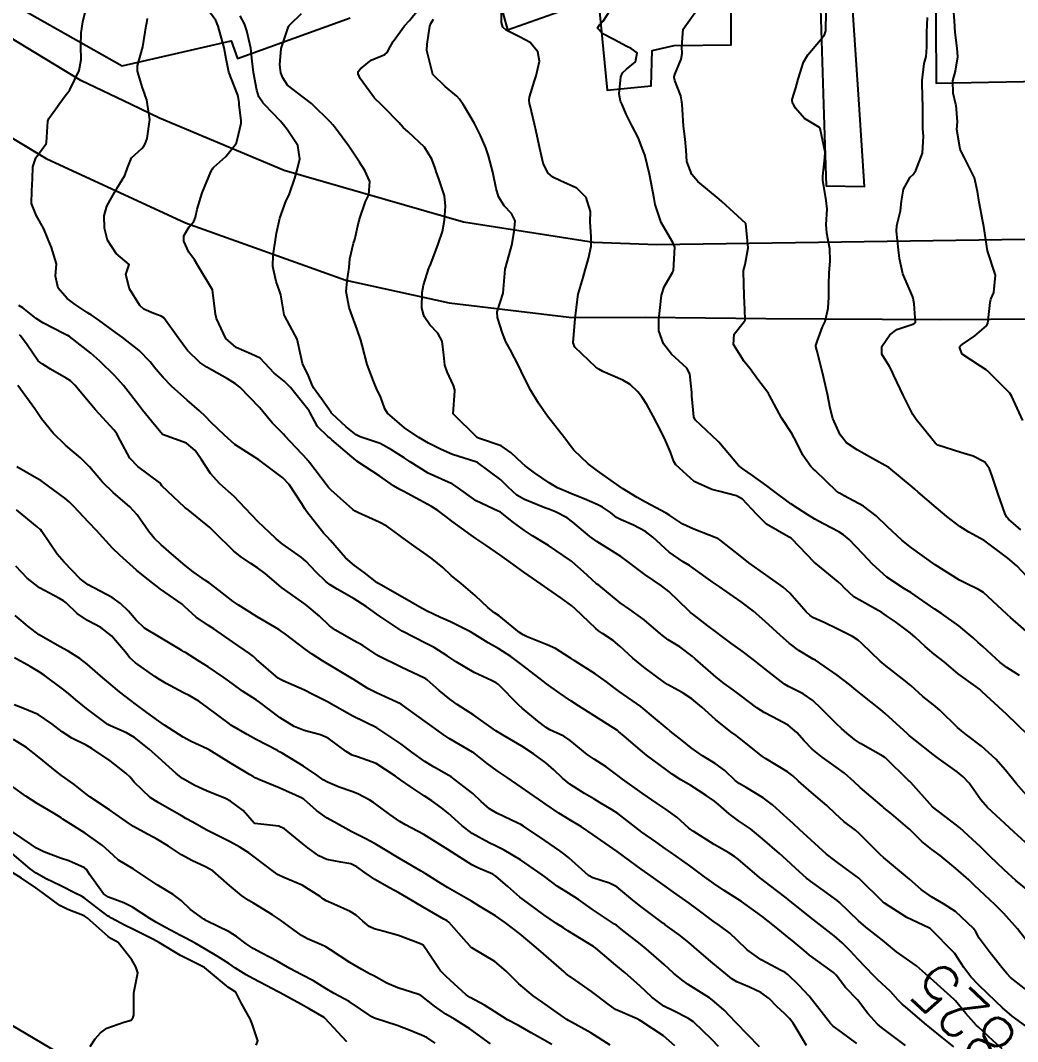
# Model space of a CAD drawing. Header units: metres. Extents: x 307586 to 320046, y 7427249 to 7434250.
# Drawn here: x 319411.6 to 319494, y 7428672.5 to 7428756.9 of the extents above; entities that cross this region are included whole.
import ezdxf
from ezdxf.enums import TextEntityAlignment as Align

# ---------------------------------------------------------------- set-up
doc = ezdxf.new("R2010")
doc.units = ezdxf.units.M
doc.header["$MEASUREMENT"] = 0
for name, color, linetype in [('Cotas', 45, 'Continuous'), ('Curvas de Nivel 1m', 11, 'Continuous'), ('Curvas de Nivel 5m', 15, 'Continuous'), ('Edificações', 30, 'Continuous'), ('Hidrografia', 140, 'Continuous'), ('Vias Primárias', 230, 'Continuous')]:
    doc.layers.add(name, color=color, linetype=linetype)
doc.styles.add('Style-STANDARD', font='STANDARD.shx')

msp = doc.modelspace()

# ---------------------------------------------------------------- linework, layer by layer
at = {"layer": 'Curvas de Nivel 1m', "flags": 128}
for points, elevation in [([(319453.669, 7428749.95), (319453.649, 7428750.034), (319453.617, 7428750.321), (319453.655, 7428750.549), (319454.074, 7428751.911), (319454.19, 7428752.315), (319454.466, 7428753.538), (319454.348, 7428754.314), (319453.71, 7428755.077), (319452.888, 7428755.506), (319451.72, 7428756.081), (319451.451, 7428756.353), (319451.352, 7428756.728), (319451.309, 7428758.354)], 832), ([(319429.667, 7428749.95), (319429.646, 7428750.13), (319429.583, 7428750.611), (319429.545, 7428750.72), (319428.811, 7428752.619), (319428.579, 7428753.726), (319428.413, 7428754.623), (319427.923, 7428756.425), (319427.835, 7428756.629), (319427.804, 7428756.709), (319427.725, 7428756.884), (319426.988, 7428757.9)], 827), ([(319435.723, 7428749.95), (319435.645, 7428750.026), (319434.952, 7428750.547), (319433.663, 7428751.544), (319433.252, 7428752.149), (319433.108, 7428752.568), (319433.023, 7428753.229), (319433.115, 7428754.569), (319433.721, 7428756.384), (319433.79, 7428756.492), (319433.857, 7428756.559), (319434.811, 7428757.47)], 829), ([(319461.305, 7428749.95), (319461.186, 7428750.235), (319461.058, 7428750.837), (319461.19, 7428752.235), (319461.35, 7428752.561), (319461.683, 7428752.871), (319462.424, 7428753.487), (319462.564, 7428754.217), (319462.048, 7428754.567), (319461.708, 7428754.752), (319460.626, 7428755.329), (319459.718, 7428755.779), (319459.27, 7428756.255), (319459.444, 7428756.535), (319459.729, 7428756.826), (319460.286, 7428757.696)], 833), ([(319466.263, 7428749.95), (319466.252, 7428750.171), (319466.149, 7428750.664), (319465.671, 7428751.939), (319465.616, 7428752.181), (319465.618, 7428752.236), (319465.677, 7428752.435), (319466.178, 7428753.691), (319466.27, 7428754.171), (319466.249, 7428754.713), (319466.355, 7428756.171), (319467.742, 7428758.091)], 834), ([(319488.893, 7428749.95), (319488.668, 7428750.895), (319488.637, 7428751.9), (319488.865, 7428752.718), (319489.059, 7428753.896), (319489.006, 7428754.601), (319488.824, 7428755.899), (319488.771, 7428756.866), (319488.707, 7428757.9)], 837), ([(319422.08, 7428749.95), (319422.017, 7428750.334), (319421.882, 7428750.707), (319421.823, 7428750.876), (319421.659, 7428751.326), (319421.243, 7428752.714), (319421.253, 7428753.139), (319421.693, 7428754.71), (319421.977, 7428756.449), (319422.025, 7428756.705), (319422.085, 7428757.063)], 826), ([(319431.742, 7428749.95), (319431.645, 7428750.052), (319431.286, 7428750.594), (319431.109, 7428751.145), (319430.835, 7428752.598), (319430.739, 7428753.543), (319430.618, 7428754.601), (319430.277, 7428756.045), (319430.087, 7428756.606), (319429.73, 7428757.275)], 828), ([(319448.157, 7428749.95), (319447.877, 7428750.388), (319447.655, 7428750.628), (319446.69, 7428751.432), (319445.673, 7428752.42), (319445.156, 7428754.425), (319445.192, 7428754.942), (319445.419, 7428756.423), (319445.508, 7428756.639), (319445.729, 7428756.99)], 831), ([(319486.169, 7428749.95), (319486.133, 7428750.409), (319486.109, 7428751.933), (319486.286, 7428753.339), (319486.432, 7428753.929), (319486.482, 7428754.7), (319486.491, 7428755.928), (319486.54, 7428757.129)], 836), ([(319494.649, 7428673.811), (319493.547, 7428674.624), (319492.758, 7428675.305), (319492.199, 7428675.846), (319490.783, 7428677.184), (319490.134, 7428677.87), (319489.565, 7428678.643), (319488.812, 7428679.792), (319488.736, 7428679.891), (319486.832, 7428681.823), (319486.78, 7428681.859), (319486.657, 7428681.913), (319484.845, 7428682.77), (319483.004, 7428683.959), (319482.864, 7428684.079), (319480.918, 7428685.98), (319480.883, 7428686.012), (319479.754, 7428686.86), (319478.898, 7428687.476), (319478.2, 7428688.017), (319476.92, 7428689.157), (319475.974, 7428690.044), (319475.433, 7428690.548), (319474.942, 7428690.995), (319473.744, 7428692.072), (319472.962, 7428692.659), (319471.561, 7428693.507), (319470.979, 7428693.856), (319470.653, 7428694.105), (319469.785, 7428694.913), (319468.997, 7428695.504), (319467.957, 7428696.14), (319467.009, 7428696.791), (319466.26, 7428697.406), (319465.288, 7428698.176), (319465.026, 7428698.386), (319463.901, 7428699.33), (319463.051, 7428700.044), (319462.851, 7428700.202), (319461.065, 7428701.453), (319460.615, 7428701.774), (319460.006, 7428702.236), (319459.083, 7428702.897), (319457.351, 7428704.015), (319457.102, 7428704.18), (319456.97, 7428704.272), (319455.811, 7428704.991), (319455.113, 7428705.294), (319453.468, 7428705.968), (319453.121, 7428706.132), (319452.836, 7428706.323), (319451.136, 7428707.688), (319450.753, 7428707.96), (319450.228, 7428708.354), (319449.158, 7428709.395), (319447.995, 7428710.382), (319447.179, 7428711.047), (319446.477, 7428711.692), (319445.606, 7428712.414), (319445.197, 7428712.713), (319444.289, 7428713.347), (319443.218, 7428714.112), (319442.779, 7428714.447), (319441.866, 7428715.097), (319441.233, 7428715.444), (319439.528, 7428716.199), (319439.241, 7428716.347), (319439.056, 7428716.492), (319437.259, 7428718.077), (319437.049, 7428718.302), (319436.879, 7428718.516), (319435.467, 7428720.361), (319435.331, 7428720.539), (319435.312, 7428720.559), (319435.293, 7428720.58), (319433.47, 7428722.558), (319433.314, 7428722.718), (319432.395, 7428723.645), (319431.619, 7428724.586), (319431.338, 7428724.928), (319429.718, 7428726.606), (319429.366, 7428726.883), (319428.698, 7428727.289), (319427.377, 7428728.017), (319426.984, 7428728.241), (319426.411, 7428728.645), (319425.398, 7428729.638), (319424.624, 7428730.668), (319423.429, 7428732.317), (319423.221, 7428732.473), (319422.615, 7428732.692), (319421.768, 7428733.036), (319421.439, 7428733.341), (319420.586, 7428734.719), (319420.291, 7428735.901), (319420.563, 7428736.719), (319419.492, 7428737.64), (319418.778, 7428738.737), (319418.519, 7428739.738), (319418.496, 7428740.74), (319418.722, 7428741.557), (319419.384, 7428742.732), (319419.448, 7428742.837), (319419.556, 7428743), (319420.21, 7428744.08), (319420.421, 7428744.722), (319420.765, 7428745.538), (319421.597, 7428746.325), (319421.789, 7428746.519), (319421.899, 7428746.706), (319422.04, 7428747.137), (319422.282, 7428748.7), (319422.08, 7428749.95)], 826), ([(319494.777, 7428676.745), (319493.42, 7428677.831), (319493.097, 7428678.138), (319492.799, 7428678.496), (319491.728, 7428679.851), (319490.825, 7428681.077), (319490.544, 7428681.578), (319490.343, 7428681.867), (319488.853, 7428683.259), (319487.884, 7428683.9), (319486.869, 7428684.486), (319486.032, 7428685.08), (319485.05, 7428685.937), (319484.885, 7428686.087), (319484.063, 7428686.781), (319482.91, 7428687.745), (319482.675, 7428687.962), (319480.929, 7428689.698), (319480.588, 7428689.985), (319479.641, 7428690.7), (319478.946, 7428691.334), (319478.219, 7428692.017), (319476.969, 7428693.092), (319475.894, 7428694.046), (319475.418, 7428694.484), (319474.99, 7428694.815), (319473.16, 7428695.919), (319473.002, 7428696.018), (319472.919, 7428696.081), (319471.018, 7428697.59), (319470.723, 7428697.807), (319470.287, 7428698.111), (319469.038, 7428699.123), (319467.885, 7428700.142), (319467.06, 7428700.832), (319466.266, 7428701.363), (319465.071, 7428702.028), (319464.824, 7428702.182), (319463.092, 7428703.461), (319462.191, 7428704.209), (319461.113, 7428705.199), (319460.557, 7428705.668), (319459.698, 7428706.241), (319459.35, 7428706.472), (319459.127, 7428706.657), (319457.426, 7428708.267), (319457.147, 7428708.515), (319456.238, 7428709.202), (319455.167, 7428709.924), (319454.612, 7428710.306), (319453.183, 7428711.312), (319451.789, 7428712.334), (319451.199, 7428712.738), (319450.037, 7428713.531), (319449.219, 7428714.103), (319448.838, 7428714.374), (319447.234, 7428715.529), (319446.743, 7428715.902), (319446.074, 7428716.408), (319445.554, 7428716.724), (319445.248, 7428716.889), (319444.222, 7428717.462), (319443.258, 7428717.971), (319442.947, 7428718.132), (319442.425, 7428718.453), (319441.274, 7428719.237), (319439.385, 7428720.489), (319439.294, 7428720.556), (319438.963, 7428720.827), (319437.31, 7428722.246), (319437.171, 7428722.371), (319436.992, 7428722.515), (319436.133, 7428723.336), (319435.508, 7428724.537), (319435.443, 7428724.647), (319435.336, 7428724.776), (319433.89, 7428726.555), (319433.368, 7428727.085), (319432.55, 7428727.748), (319431.789, 7428728.584), (319431.389, 7428728.982), (319430.666, 7428729.325), (319429.402, 7428729.88), (319428.551, 7428730.619), (319427.774, 7428732.282), (319427.699, 7428732.627), (319427.453, 7428734.63), (319426.247, 7428736.649), (319425.955, 7428737.12), (319425.494, 7428737.75), (319425.084, 7428738.664), (319425.077, 7428739.097), (319425.521, 7428739.833), (319425.905, 7428740.276), (319426.048, 7428740.652), (319426.18, 7428741.291), (319426.589, 7428742.644), (319427.317, 7428744.38), (319427.442, 7428744.632), (319427.496, 7428744.709), (319427.575, 7428744.787), (319428.543, 7428745.666), (319429.336, 7428746.613), (319429.427, 7428746.79), (319429.611, 7428747.461), (319429.828, 7428748.401), (319429.827, 7428748.608), (319429.667, 7428749.95)], 827), ([(319494.822, 7428680.771), (319493.978, 7428681.829), (319492.852, 7428683.106), (319492.112, 7428683.848), (319490.874, 7428685), (319490.437, 7428685.425), (319489.979, 7428685.874), (319488.897, 7428686.836), (319487.591, 7428687.903), (319486.918, 7428688.396), (319486.069, 7428689.068), (319485.192, 7428689.936), (319485.066, 7428690.07), (319484.935, 7428690.191), (319483.563, 7428691.338), (319482.952, 7428691.832), (319482.792, 7428691.962), (319480.976, 7428693.508), (319480.479, 7428693.988), (319479.693, 7428694.702), (319478.995, 7428695.208), (319477.831, 7428696.022), (319477.009, 7428696.688), (319476.345, 7428697.369), (319475.752, 7428698.049), (319475.032, 7428698.674), (319473.747, 7428699.368), (319473.047, 7428699.707), (319472.447, 7428700.086), (319471.063, 7428701.141), (319470.516, 7428701.557), (319469.743, 7428702.12), (319469.081, 7428702.637), (319467.343, 7428704.148), (319467.105, 7428704.359), (319466.074, 7428705.127), (319465.118, 7428705.724), (319464.512, 7428706.186), (319463.135, 7428707.377), (319461.935, 7428708.212), (319461.151, 7428708.773), (319459.371, 7428710.247), (319459.249, 7428710.325), (319459.174, 7428710.377), (319458.118, 7428711.326), (319457.192, 7428712.165), (319457.132, 7428712.211), (319457.047, 7428712.272), (319455.211, 7428713.505), (319453.89, 7428714.313), (319453.227, 7428714.739), (319452.324, 7428715.42), (319451.242, 7428716.279), (319451.195, 7428716.303), (319451.056, 7428716.352), (319449.251, 7428717.197), (319447.598, 7428718.387), (319447.266, 7428718.595), (319446.926, 7428718.737), (319445.279, 7428719.493), (319443.798, 7428720.435), (319443.296, 7428720.763), (319442.258, 7428721.411), (319441.308, 7428721.939), (319439.649, 7428722.487), (319439.315, 7428722.661), (319438.506, 7428723.318), (319437.341, 7428724.397), (319437.286, 7428724.455), (319437.246, 7428724.511), (319436.456, 7428725.629), (319435.813, 7428726.533), (319435.667, 7428726.837), (319435.373, 7428727.522), (319434.901, 7428728.545), (319434.75, 7428729.189), (319434.45, 7428730.55), (319433.432, 7428732.476), (319433.4, 7428732.528), (319433.385, 7428732.561), (319433.103, 7428734.219), (319433.002, 7428734.567), (319432.717, 7428735.318), (319432.44, 7428736.576), (319432.456, 7428737.539), (319432.624, 7428738.573), (319432.753, 7428739.332), (319433.014, 7428740.568), (319433.548, 7428742.031), (319433.724, 7428742.385), (319433.812, 7428742.557), (319434.257, 7428743.869), (319434.436, 7428744.551), (319434.665, 7428745.476), (319434.51, 7428746.551), (319433.616, 7428747.895), (319433.317, 7428748.262), (319433.065, 7428748.568), (319431.742, 7428749.95)], 828), ([(319494.875, 7428685.003), (319493.854, 7428685.83), (319492.896, 7428686.705), (319491.711, 7428687.852), (319490.92, 7428688.618), (319490.275, 7428689.219), (319489.563, 7428689.881), (319489.23, 7428690.18), (319488.938, 7428690.409), (319486.953, 7428691.91), (319485.168, 7428693.937), (319485.072, 7428694.027), (319484.985, 7428694.098), (319483.076, 7428695.959), (319483.004, 7428696.017), (319482.864, 7428696.102), (319481.021, 7428697.154), (319480.528, 7428697.49), (319479.888, 7428697.997), (319479.427, 7428698.403), (319479.034, 7428698.782), (319477.785, 7428700.023), (319477.06, 7428700.698), (319476.274, 7428701.251), (319475.071, 7428701.857), (319474.726, 7428702.063), (319473.091, 7428703.31), (319472.126, 7428704.09), (319471.111, 7428704.87), (319470.384, 7428705.38), (319469.377, 7428706.126), (319469.234, 7428706.238), (319469.125, 7428706.317), (319468.387, 7428706.881), (319467.14, 7428707.846), (319466.97, 7428707.981), (319466.783, 7428708.155), (319465.166, 7428709.709), (319464.556, 7428710.186), (319463.182, 7428711.126), (319461.714, 7428712.215), (319461.199, 7428712.592), (319460.243, 7428713.198), (319459.217, 7428713.851), (319458.649, 7428714.256), (319457.235, 7428715.433), (319456.753, 7428715.793), (319455.799, 7428716.292), (319455.396, 7428716.449), (319455.245, 7428716.502), (319454.924, 7428716.625), (319453.253, 7428717.303), (319452.6, 7428717.674), (319451.889, 7428718.341), (319451.272, 7428718.938), (319449.36, 7428720.369), (319449.293, 7428720.41), (319449.227, 7428720.437), (319447.299, 7428721.035), (319446.341, 7428721.442), (319445.308, 7428721.971), (319444.492, 7428722.428), (319443.325, 7428723.223), (319441.914, 7428724.461), (319441.69, 7428724.809), (319441.356, 7428725.74), (319441.007, 7428726.474), (319440.765, 7428727.08), (319440.247, 7428728.481), (319439.835, 7428730.057), (319439.725, 7428730.487), (319439.422, 7428731.374), (319438.993, 7428732.494), (319438.751, 7428733.189), (319438.508, 7428734.5), (319438.592, 7428735.378), (319438.743, 7428736.497), (319438.801, 7428737.186), (319439.113, 7428738.494), (319439.204, 7428738.797), (319439.528, 7428740.173), (319439.59, 7428740.432), (319439.602, 7428740.489), (319440.084, 7428741.949), (319440.364, 7428742.482), (319440.466, 7428743.585), (319440.032, 7428744.486), (319439.59, 7428745.184), (319438.717, 7428746.499), (319437.618, 7428747.997), (319437.387, 7428748.28), (319437.176, 7428748.517), (319435.723, 7428749.95)], 829), ([(319494.965, 7428692.64), (319493.901, 7428693.831), (319492.994, 7428694.951), (319492.197, 7428695.848), (319491.019, 7428696.934), (319489.763, 7428697.879), (319489.35, 7428698.199), (319489.039, 7428698.483), (319487.567, 7428699.905), (319487.057, 7428700.337), (319486.176, 7428701.035), (319485.172, 7428701.939), (319485.074, 7428702.024), (319484.723, 7428702.299), (319483.097, 7428703.581), (319482.64, 7428703.965), (319481.117, 7428705.415), (319480.818, 7428705.683), (319480.349, 7428705.992), (319479.132, 7428706.61), (319478.013, 7428707.142), (319477.138, 7428707.545), (319476.843, 7428707.737), (319476.532, 7428708.039), (319475.166, 7428709.581), (319474.624, 7428710.065), (319473.183, 7428711.081), (319471.783, 7428712.094), (319471.2, 7428712.547), (319469.38, 7428713.968), (319469.222, 7428714.085), (319469.142, 7428714.131), (319467.23, 7428714.865), (319466.338, 7428715.267), (319465.241, 7428715.995), (319464.949, 7428716.183), (319463.252, 7428717.083), (319462.538, 7428717.489), (319461.334, 7428718.229), (319461.264, 7428718.279), (319461.069, 7428718.429), (319459.284, 7428719.687), (319458.514, 7428720.258), (319457.304, 7428721.388), (319456.924, 7428721.891), (319456.669, 7428722.28), (319455.338, 7428723.95), (319455.056, 7428724.303), (319454.398, 7428725.264), (319453.766, 7428726.316), (319453.37, 7428727.075), (319452.971, 7428727.919), (319452.774, 7428728.329), (319452.043, 7428729.701), (319451.705, 7428730.346), (319451.62, 7428730.552), (319451.42, 7428731.07), (319451.006, 7428732.354), (319450.985, 7428732.809), (319451.463, 7428734.35), (319451.634, 7428736.348), (319451.683, 7428736.545), (319452.204, 7428738.339), (319452.39, 7428739.467), (319452.457, 7428740.336), (319452.153, 7428740.955), (319451.545, 7428741.571), (319451.079, 7428742.355), (319450.91, 7428743.009), (319450.632, 7428744.36), (319450.26, 7428745.699), (319450.036, 7428746.366), (319449.613, 7428747.386), (319449.1, 7428748.375), (319448.297, 7428749.729), (319448.157, 7428749.95)], 831), ([(319494.907, 7428697.821), (319493.05, 7428699.596), (319492.785, 7428699.843), (319491.069, 7428701.427), (319490.842, 7428701.635), (319490.533, 7428701.868), (319489.088, 7428702.919), (319487.926, 7428703.902), (319487.109, 7428704.547), (319486.352, 7428705.158), (319485.543, 7428705.934), (319485.128, 7428706.294), (319483.899, 7428707.195), (319483.149, 7428707.715), (319482.776, 7428707.964), (319481.162, 7428708.873), (319480.458, 7428709.283), (319479.668, 7428710.003), (319479.437, 7428710.268), (319479.178, 7428710.524), (319477.318, 7428712.029), (319477.195, 7428712.139), (319475.337, 7428714.058), (319475.274, 7428714.11), (319475.224, 7428714.137), (319475.063, 7428714.223), (319473.235, 7428715.283), (319472.437, 7428716.088), (319471.255, 7428717.351), (319470.775, 7428717.624), (319469.262, 7428718.001), (319468.725, 7428718.135), (319467.273, 7428718.805), (319465.757, 7428720.173), (319465.587, 7428720.466), (319465.303, 7428721.234), (319464.903, 7428722.184), (319464.482, 7428723.032), (319463.877, 7428724.195), (319463.353, 7428725.168), (319462.944, 7428725.792), (319462.615, 7428726.211), (319461.973, 7428726.825), (319461.372, 7428727.166), (319459.726, 7428727.9), (319459.381, 7428728.074), (319459.135, 7428728.252), (319457.407, 7428729.904), (319457.249, 7428730.272), (319457.433, 7428732.27), (319457.65, 7428734.078), (319457.686, 7428734.268), (319458.076, 7428735.665), (319458.251, 7428736.262), (319458.534, 7428737.218), (319458.762, 7428738.257), (319458.75, 7428739.022), (319458.664, 7428740.259), (319458.682, 7428741.119), (319458.346, 7428742.262), (319457.564, 7428743.031), (319456.22, 7428743.643), (319455.578, 7428743.96), (319455.16, 7428744.304), (319454.789, 7428745.11), (319454.501, 7428746.311), (319454.204, 7428747.727), (319454.074, 7428748.315), (319453.669, 7428749.95)], 832), ([(319494.154, 7428702.762), (319493.097, 7428703.427), (319492.552, 7428703.846), (319491.116, 7428705.164), (319490.749, 7428705.496), (319490.327, 7428705.872), (319489.138, 7428706.875), (319487.702, 7428707.905), (319487.156, 7428708.264), (319486.168, 7428708.93), (319485.17, 7428709.618), (319484.643, 7428709.945), (319483.182, 7428710.9), (319481.993, 7428711.972), (319481.206, 7428712.833), (319480.062, 7428713.997), (319479.612, 7428714.389), (319479.229, 7428714.638), (319477.959, 7428715.3), (319477.24, 7428715.689), (319477.023, 7428715.816), (319476.651, 7428716.039), (319475.795, 7428716.596), (319475.252, 7428716.957), (319473.742, 7428718.075), (319473.268, 7428718.437), (319472.084, 7428719.295), (319471.289, 7428719.835), (319470.918, 7428720.114), (319469.312, 7428722.042), (319469.231, 7428722.131), (319467.339, 7428723.891), (319467.24, 7428724.152), (319467.079, 7428725.873), (319467.06, 7428726.155), (319466.912, 7428727.691), (319466.663, 7428728.161), (319465.4, 7428729.319), (319464.737, 7428730.187), (319464.355, 7428731.259), (319464.34, 7428732.191), (319464.455, 7428733.183), (319464.566, 7428734.189), (319464.771, 7428734.886), (319465.482, 7428736.077), (319465.531, 7428736.179), (319465.546, 7428736.242), (319465.678, 7428738.177), (319465.509, 7428738.555), (319464.545, 7428740.19), (319464.042, 7428741.701), (319463.946, 7428742.196), (319463.583, 7428744.2), (319463.172, 7428745.78), (319463.03, 7428746.209), (319462.622, 7428747.224), (319462.118, 7428748.223), (319461.637, 7428749.159), (319461.305, 7428749.95)], 833), ([(319495.127, 7428706.078), (319493.421, 7428707.565), (319493.152, 7428707.797), (319493.105, 7428707.84), (319491.171, 7428709.626), (319491.032, 7428709.722), (319490.768, 7428709.866), (319489.701, 7428710.405), (319489.181, 7428710.659), (319487.193, 7428711.91), (319485.214, 7428713.323), (319484.414, 7428713.948), (319483.234, 7428715.056), (319482.302, 7428715.969), (319481.255, 7428716.754), (319479.666, 7428717.605), (319479.27, 7428717.831), (319479.037, 7428718.012), (319477.289, 7428719.685), (319477.108, 7428719.85), (319476.91, 7428720.036), (319476.234, 7428720.978), (319475.716, 7428722.054), (319475.324, 7428722.78), (319474.485, 7428724.069), (319473.473, 7428725.968), (319473.41, 7428726.08), (319473.364, 7428726.15), (319472.517, 7428727.236), (319471.887, 7428728.102), (319471.392, 7428728.717), (319470.508, 7428730.119), (319470.572, 7428730.968), (319471.432, 7428732.042), (319471.465, 7428732.11), (319471.447, 7428733.039), (319471.396, 7428734.111), (319471.391, 7428734.183), (319471.329, 7428736.112), (319471.347, 7428736.249), (319471.489, 7428736.731), (319471.737, 7428738.106), (319471.533, 7428740.11), (319469.551, 7428741.94), (319469.334, 7428742.132), (319467.575, 7428743.598), (319467.073, 7428744.158), (319466.668, 7428745.239), (319466.595, 7428746.165), (319466.527, 7428747.081), (319466.38, 7428748.169), (319466.285, 7428749.528), (319466.263, 7428749.95)], 834), ([(319494.266, 7428714.796), (319493.241, 7428715.675), (319493.096, 7428715.841), (319492.974, 7428716.115), (319492.371, 7428717.849), (319491.891, 7428719.25), (319491.684, 7428719.856), (319491.298, 7428720.411), (319490.325, 7428720.897), (319489.306, 7428721.196), (319487.415, 7428721.805), (319487.312, 7428721.855), (319487.281, 7428721.879), (319487.245, 7428721.911), (319486.909, 7428722.327), (319485.611, 7428723.936), (319485.497, 7428724.09), (319485.347, 7428724.33), (319484.542, 7428725.948), (319483.772, 7428727.571), (319483.589, 7428727.958), (319483.396, 7428728.316), (319482.772, 7428729.335), (319482.788, 7428729.969), (319483.422, 7428730.915), (319484.028, 7428731.353), (319485.432, 7428731.831), (319485.556, 7428731.938), (319485.456, 7428733.479), (319485.371, 7428733.941), (319485.301, 7428734.105), (319484.515, 7428735.95), (319484.236, 7428737.219), (319484.152, 7428737.954), (319483.986, 7428739.498), (319484.024, 7428739.955), (319484.323, 7428741.174), (319484.389, 7428741.952), (319484.553, 7428742.965), (319485.113, 7428743.945), (319485.359, 7428744.169), (319485.588, 7428744.488), (319486.135, 7428745.932), (319486.21, 7428747.345), (319486.152, 7428747.932), (319486.153, 7428748.447), (319486.17, 7428749.932), (319486.169, 7428749.95)], 836), ([(319494.441, 7428723.829), (319493.668, 7428725.528), (319493.522, 7428725.838), (319493.367, 7428726.109), (319491.604, 7428727.867), (319491.487, 7428727.962), (319491.395, 7428728.028), (319490.929, 7428728.343), (319489.407, 7428729.315), (319489.199, 7428729.892), (319489.287, 7428730.019), (319489.415, 7428730.108), (319490.454, 7428730.848), (319491.431, 7428731.677), (319491.538, 7428731.868), (319491.726, 7428733.599), (319491.788, 7428733.865), (319492.03, 7428734.423), (319492.172, 7428735.86), (319491.513, 7428737.87), (319491.208, 7428739.873), (319491.129, 7428740.282), (319490.809, 7428741.877), (319490.691, 7428742.754), (319490.429, 7428743.882), (319489.599, 7428745.536), (319489.416, 7428745.892), (319489.254, 7428746.248), (319488.96, 7428747.897), (319489.025, 7428748.51), (319488.905, 7428749.897), (319488.893, 7428749.95)], 837), ([(319488.716, 7428672.087), (319487.771, 7428672.856), (319486.74, 7428673.683), (319486.467, 7428673.913), (319484.757, 7428675.355), (319484.443, 7428675.618), (319484.13, 7428675.939), (319483.484, 7428676.664), (319482.777, 7428677.321), (319482.444, 7428677.627), (319482.1, 7428677.967), (319480.803, 7428679.32), (319480.178, 7428679.99), (319479.491, 7428680.671), (319478.825, 7428681.258), (319477.839, 7428682.02), (319476.844, 7428682.793), (319475.301, 7428684.053), (319475.052, 7428684.244), (319474.866, 7428684.39), (319473.502, 7428685.449), (319472.881, 7428685.921), (319472.676, 7428686.082), (319470.898, 7428687.592), (319470.608, 7428687.813), (319470.121, 7428688.112), (319468.913, 7428688.805), (319467.178, 7428689.899), (319466.932, 7428690.065), (319466.826, 7428690.152), (319465.83, 7428691.055), (319464.948, 7428691.69), (319464.194, 7428692.188), (319462.966, 7428693.053), (319461.344, 7428694.216), (319460.986, 7428694.491), (319459.981, 7428695.223), (319458.999, 7428695.852), (319458.414, 7428696.256), (319457.014, 7428697.391), (319456.487, 7428697.747), (319455.333, 7428698.295), (319455.025, 7428698.47), (319454.341, 7428698.999), (319453.049, 7428700.059), (319452.762, 7428700.323), (319451.07, 7428702.054), (319450.906, 7428702.177), (319450.514, 7428702.348), (319449.083, 7428703.019), (319447.584, 7428703.897), (319447.1, 7428704.221), (319446.854, 7428704.394), (319445.78, 7428705.08), (319445.113, 7428705.429), (319443.123, 7428706.44), (319441.136, 7428707.768), (319440.724, 7428708.051), (319440.146, 7428708.475), (319439.152, 7428709.113), (319437.751, 7428709.917), (319437.169, 7428710.265), (319436.84, 7428710.515), (319435.994, 7428711.341), (319435.189, 7428712.189), (319434.779, 7428712.544), (319433.204, 7428713.663), (319432.716, 7428714.076), (319432.175, 7428714.576), (319431.226, 7428715.47), (319430.149, 7428716.601), (319429.252, 7428717.552), (319428.065, 7428718.622), (319427.275, 7428719.467), (319426.506, 7428720.642), (319426.012, 7428721.361), (319425.306, 7428721.976), (319423.313, 7428722.68), (319422.411, 7428723.781), (319421.675, 7428724.705), (319421.339, 7428725.136), (319420.095, 7428726.723), (319419.371, 7428727.536), (319418.152, 7428728.742), (319417.393, 7428729.405), (319415.644, 7428730.777), (319415.502, 7428730.867), (319415.414, 7428730.906), (319415.182, 7428731.015), (319413.424, 7428731.921), (319412.877, 7428732.258), (319412.177, 7428732.819), (319411.771, 7428733.16), (319411.438, 7428733.349)], 824), ([(319484.717, 7428672.196), (319483.728, 7428672.945), (319482.739, 7428673.689), (319482.419, 7428673.963), (319481.612, 7428674.832), (319480.763, 7428675.98), (319479.764, 7428676.987), (319478.993, 7428678.007), (319478.786, 7428678.24), (319477.993, 7428678.82), (319476.807, 7428679.66), (319476.343, 7428680.037), (319475.52, 7428680.75), (319474.825, 7428681.314), (319473.897, 7428682.069), (319472.845, 7428682.897), (319471.167, 7428684.097), (319470.865, 7428684.297), (319469.75, 7428684.995), (319468.877, 7428685.584), (319468.122, 7428686.138), (319466.892, 7428687.051), (319466.245, 7428687.509), (319465.306, 7428688.174), (319464.907, 7428688.458), (319464.082, 7428689.022), (319462.927, 7428689.83), (319462.451, 7428690.205), (319460.944, 7428691.368), (319460.421, 7428691.701), (319459.5, 7428692.242), (319458.958, 7428692.569), (319458.193, 7428693.029), (319456.976, 7428693.806), (319456.381, 7428694.279), (319455.663, 7428694.963), (319454.995, 7428695.556), (319453.989, 7428696.31), (319453.009, 7428696.937), (319451.572, 7428697.779), (319451.021, 7428698.103), (319450.877, 7428698.198), (319450.678, 7428698.345), (319449.04, 7428699.493), (319447.674, 7428700.384), (319447.057, 7428700.811), (319446.183, 7428701.522), (319445.182, 7428702.418), (319445.074, 7428702.498), (319444.919, 7428702.578), (319443.088, 7428703.446), (319441.158, 7428704.403), (319441.102, 7428704.431), (319441.084, 7428704.442), (319441.057, 7428704.461), (319439.883, 7428705.257), (319439.111, 7428705.675), (319437.612, 7428706.505), (319437.127, 7428706.881), (319436.283, 7428707.672), (319435.27, 7428708.538), (319435.144, 7428708.637), (319434.842, 7428708.849), (319433.165, 7428710.047), (319432.54, 7428710.566), (319431.813, 7428711.208), (319431.184, 7428711.666), (319430.609, 7428712.017), (319429.752, 7428712.604), (319429.198, 7428713.082), (319427.627, 7428714.626), (319427.218, 7428714.999), (319425.445, 7428716.452), (319425.242, 7428716.609), (319425.173, 7428716.661), (319423.261, 7428718.449), (319423.17, 7428718.589), (319423.087, 7428718.683), (319421.283, 7428720.05), (319420.618, 7428720.717), (319419.827, 7428722.205), (319419.554, 7428722.728), (319419.316, 7428723.038), (319417.753, 7428724.746), (319417.34, 7428725.24), (319416.067, 7428726.769), (319415.704, 7428727.112), (319415.368, 7428727.332), (319414.074, 7428728.095), (319413.38, 7428728.512), (319413.206, 7428728.627), (319413.024, 7428728.805), (319412.121, 7428730.1), (319411.59, 7428730.827), (319411.497, 7428730.912)], 823), ([(319480.719, 7428672.374), (319479.429, 7428673.303), (319478.74, 7428673.806), (319478.544, 7428674.012), (319477.772, 7428675), (319476.967, 7428676.028), (319476.765, 7428676.269), (319475.91, 7428677.179), (319474.998, 7428678.057), (319474.785, 7428678.218), (319474.456, 7428678.396), (319472.801, 7428679.279), (319471.651, 7428680.092), (319470.821, 7428680.893), (319470.207, 7428681.49), (319469.357, 7428682.122), (319468.838, 7428682.483), (319467.599, 7428683.395), (319466.86, 7428683.952), (319466.586, 7428684.154), (319465.565, 7428684.864), (319464.875, 7428685.354), (319463.696, 7428686.192), (319462.889, 7428686.764), (319460.903, 7428688.22), (319458.923, 7428689.605), (319457.938, 7428690.26), (319456.939, 7428690.866), (319456.07, 7428691.409), (319454.952, 7428692.164), (319454.755, 7428692.302), (319452.971, 7428693.554), (319451.8, 7428694.332), (319450.988, 7428694.881), (319450.151, 7428695.509), (319449.049, 7428696.369), (319449.022, 7428696.388), (319449.003, 7428696.402), (319448.929, 7428696.446), (319447.015, 7428697.562), (319446.515, 7428697.895), (319445.81, 7428698.408), (319445.031, 7428698.964), (319443.166, 7428700.324), (319443.052, 7428700.397), (319442.98, 7428700.441), (319441.061, 7428701.311), (319440.298, 7428701.705), (319439.073, 7428702.456), (319439.015, 7428702.491), (319437.084, 7428703.661), (319436.548, 7428703.979), (319435.678, 7428704.531), (319435.099, 7428704.952), (319433.485, 7428706.189), (319433.121, 7428706.446), (319432.935, 7428706.562), (319431.133, 7428707.615), (319430.548, 7428708), (319429.58, 7428708.603), (319429.147, 7428708.891), (319427.998, 7428709.784), (319427.17, 7428710.431), (319426.88, 7428710.634), (319425.857, 7428711.327), (319425.185, 7428711.869), (319424.267, 7428712.669), (319423.202, 7428713.559), (319422.627, 7428714.108), (319422.163, 7428714.696), (319421.233, 7428716.045), (319420.622, 7428716.716), (319419.254, 7428717.888), (319418.36, 7428718.739), (319417.282, 7428720.006), (319416.552, 7428720.761), (319415.862, 7428721.335), (319415.303, 7428721.804), (319414.275, 7428722.79), (319413.325, 7428723.97), (319412.999, 7428724.475), (319412.772, 7428724.808), (319411.362, 7428726.742)], 822), ([(319476.551, 7428672.196), (319475.457, 7428674.043), (319475.143, 7428674.442), (319474.751, 7428674.82), (319474.102, 7428675.412), (319473.463, 7428676.073), (319472.768, 7428676.584), (319471.846, 7428677.016), (319470.777, 7428677.466), (319470.38, 7428677.707), (319469.874, 7428678.114), (319468.796, 7428679.004), (319467.477, 7428680.143), (319466.819, 7428680.715), (319466.018, 7428681.355), (319464.878, 7428682.179), (319464.833, 7428682.212), (319464.736, 7428682.28), (319462.855, 7428683.674), (319462.206, 7428684.207), (319460.874, 7428685.311), (319460.27, 7428685.622), (319458.881, 7428686.059), (319458.54, 7428686.253), (319456.897, 7428687.716), (319456.591, 7428687.966), (319456.152, 7428688.281), (319454.915, 7428689.134), (319453.157, 7428690.318), (319452.934, 7428690.448), (319452.677, 7428690.582), (319450.944, 7428691.407), (319450.349, 7428691.751), (319449.665, 7428692.359), (319448.963, 7428693.01), (319447.183, 7428694.388), (319446.984, 7428694.518), (319445.769, 7428695.186), (319444.995, 7428695.656), (319443.937, 7428696.431), (319443.01, 7428697.129), (319441.023, 7428698.46), (319439.037, 7428699.403), (319437.099, 7428700.51), (319437.053, 7428700.536), (319435.734, 7428701.204), (319435.063, 7428701.546), (319433.3, 7428702.329), (319433.072, 7428702.435), (319432.878, 7428702.562), (319431.088, 7428704.101), (319430.838, 7428704.332), (319430.51, 7428704.589), (319429.107, 7428705.55), (319427.559, 7428706.626), (319427.126, 7428706.898), (319426.089, 7428707.602), (319425.141, 7428708.479), (319424.931, 7428708.662), (319423.161, 7428709.916), (319422.139, 7428710.696), (319421.601, 7428711.128), (319421.181, 7428711.482), (319419.779, 7428712.724), (319419.199, 7428713.297), (319417.858, 7428714.744), (319417.223, 7428715.417), (319415.959, 7428716.769), (319415.601, 7428717.13), (319415.249, 7428717.412), (319413.369, 7428718.799), (319413.264, 7428718.874), (319413.093, 7428718.975), (319411.281, 7428720.02)], 821), ([(319469.266, 7428672.122), (319468.721, 7428672.689), (319467.199, 7428674.145), (319466.746, 7428674.471), (319465.614, 7428675.03), (319464.756, 7428675.46), (319463.758, 7428676.19), (319462.772, 7428677.133), (319461.553, 7428678.212), (319460.792, 7428678.837), (319459.124, 7428680.245), (319458.938, 7428680.372), (319458.815, 7428680.452), (319458.307, 7428680.766), (319456.827, 7428681.681), (319456.462, 7428681.908), (319455.884, 7428682.284), (319454.843, 7428682.99), (319453.036, 7428684.318), (319452.864, 7428684.46), (319451.873, 7428685.33), (319450.882, 7428686.198), (319450.797, 7428686.256), (319450.611, 7428686.344), (319449.394, 7428686.869), (319448.891, 7428687.139), (319446.903, 7428688.39), (319444.921, 7428689.623), (319443.413, 7428690.435), (319442.936, 7428690.709), (319442.098, 7428691.292), (319440.95, 7428692.14), (319440.762, 7428692.274), (319440.447, 7428692.468), (319439.472, 7428692.996), (319438.96, 7428693.19), (319437.907, 7428693.558), (319436.967, 7428693.954), (319436.608, 7428694.154), (319436.072, 7428694.524), (319434.984, 7428695.287), (319433.207, 7428696.351), (319433.001, 7428696.463), (319432.814, 7428696.562), (319431.012, 7428697.511), (319430.325, 7428697.9), (319429.089, 7428698.609), (319429.024, 7428698.652), (319428.87, 7428698.767), (319427.045, 7428700.131), (319426.318, 7428700.641), (319425.512, 7428701.108), (319425.06, 7428701.343), (319423.62, 7428702.122), (319423.07, 7428702.434), (319422.68, 7428702.684), (319421.084, 7428703.809), (319420.622, 7428704.241), (319420.264, 7428704.712), (319419.113, 7428706.059), (319418.214, 7428706.739), (319417.129, 7428707.325), (319416.265, 7428707.894), (319415.353, 7428708.777), (319415.145, 7428708.945), (319414.794, 7428709.137), (319413.161, 7428710.013), (319412.137, 7428710.816), (319411.662, 7428711.307), (319411.183, 7428711.8)], 819), ([(319465.658, 7428672.161), (319464.725, 7428673.004), (319462.894, 7428674.198), (319462.744, 7428674.299), (319462.541, 7428674.406), (319460.753, 7428675.179), (319460.143, 7428675.616), (319459.342, 7428676.241), (319459.001, 7428676.482), (319458.767, 7428676.657), (319457.483, 7428677.556), (319456.781, 7428678.045), (319456.657, 7428678.147), (319456.522, 7428678.274), (319454.805, 7428679.773), (319454.193, 7428680.306), (319452.824, 7428681.454), (319451.679, 7428682.332), (319450.841, 7428682.903), (319449.467, 7428683.747), (319448.859, 7428684.114), (319448.424, 7428684.374), (319446.872, 7428685.249), (319446.156, 7428685.681), (319445.024, 7428686.418), (319444.937, 7428686.473), (319444.884, 7428686.507), (319444.71, 7428686.596), (319442.895, 7428687.638), (319441.589, 7428688.453), (319440.909, 7428688.864), (319440.081, 7428689.307), (319438.924, 7428689.89), (319437.77, 7428690.502), (319436.938, 7428690.986), (319436.044, 7428691.624), (319435.024, 7428692.539), (319434.985, 7428692.571), (319434.953, 7428692.59), (319434.856, 7428692.638), (319432.962, 7428693.484), (319431.41, 7428694.134), (319430.97, 7428694.323), (319430.801, 7428694.412), (319430.515, 7428694.587), (319428.986, 7428695.513), (319427.185, 7428696.628), (319427.004, 7428696.725), (319425.675, 7428697.316), (319425.013, 7428697.682), (319423.479, 7428698.675), (319423.028, 7428698.987), (319422.019, 7428699.709), (319421.049, 7428700.437), (319420.698, 7428700.705), (319419.775, 7428701.434), (319419.066, 7428701.997), (319418.193, 7428702.739), (319417.083, 7428703.721), (319416.493, 7428704.165), (319415.51, 7428704.774), (319415.096, 7428705.009), (319414.621, 7428705.264), (319413.113, 7428706.138), (319412.21, 7428706.809), (319411.636, 7428707.323), (319411.132, 7428707.717)], 818), ([(319460.323, 7428672.226), (319458.728, 7428673.255), (319456.873, 7428674.269), (319456.744, 7428674.348), (319455.613, 7428675.149), (319454.757, 7428675.744), (319453.953, 7428676.308), (319452.773, 7428677.3), (319451.73, 7428678.331), (319450.795, 7428679.134), (319448.899, 7428680.281), (319448.812, 7428680.334), (319448.777, 7428680.37), (319448.457, 7428680.734), (319446.986, 7428682.388), (319446.835, 7428682.506), (319446.581, 7428682.649), (319444.851, 7428683.634), (319443.511, 7428684.433), (319442.858, 7428684.811), (319442.087, 7428685.225), (319440.875, 7428685.907), (319440.079, 7428686.472), (319439.38, 7428686.975), (319438.89, 7428687.196), (319438.052, 7428687.337), (319436.893, 7428687.562), (319436.253, 7428687.876), (319435.343, 7428688.533), (319434.908, 7428688.871), (319433.392, 7428690.089), (319432.929, 7428690.314), (319430.961, 7428690.551), (319430.933, 7428690.558), (319430.907, 7428690.58), (319429.974, 7428691.626), (319428.951, 7428692.399), (319428.516, 7428692.614), (319426.959, 7428693.251), (319426.003, 7428693.685), (319424.969, 7428694.259), (319424.443, 7428694.665), (319422.993, 7428695.989), (319422.224, 7428696.688), (319421.012, 7428697.65), (319420.335, 7428698.029), (319419.022, 7428698.599), (319418.795, 7428698.732), (319417.042, 7428700.053), (319416.149, 7428700.764), (319415.558, 7428701.272), (319415.062, 7428701.682), (319413.532, 7428702.795), (319413.076, 7428703.101), (319412.372, 7428703.515), (319411.087, 7428704.243)], 817), ([(319455.499, 7428672.288), (319454.719, 7428672.715), (319453.792, 7428673.244), (319452.736, 7428673.839), (319451.835, 7428674.329), (319450.75, 7428675.008), (319449.932, 7428675.53), (319448.761, 7428676.153), (319448.429, 7428676.373), (319446.778, 7428677.898), (319446.522, 7428678.135), (319446.275, 7428678.398), (319445.169, 7428680.053), (319444.927, 7428680.418), (319444.871, 7428680.476), (319444.814, 7428680.51), (319444.648, 7428680.589), (319442.822, 7428681.299), (319441.648, 7428681.628), (319440.827, 7428681.841), (319440.393, 7428682.031), (319439.874, 7428682.474), (319439.322, 7428682.967), (319438.841, 7428683.258), (319437.468, 7428683.882), (319436.849, 7428684.146), (319436.63, 7428684.293), (319436.35, 7428684.518), (319434.867, 7428685.448), (319433.348, 7428686.083), (319432.879, 7428686.305), (319432.491, 7428686.564), (319430.895, 7428687.789), (319430.442, 7428688.13), (319429.698, 7428688.598), (319428.909, 7428689.024), (319428.129, 7428689.404), (319426.924, 7428690.01), (319425.813, 7428690.647), (319425.249, 7428690.968), (319424.938, 7428691.136), (319423.869, 7428691.746), (319422.949, 7428692.267), (319422.307, 7428692.686), (319420.966, 7428693.971), (319420.635, 7428694.371), (319420.3, 7428694.71), (319418.988, 7428695.708), (319417.489, 7428696.745), (319417.006, 7428697.018), (319415.838, 7428697.594), (319415.016, 7428698.118), (319414.178, 7428698.788), (319413.034, 7428699.544), (319411.772, 7428700.082), (319411.046, 7428700.356)], 816), ([(319445.864, 7428672.403), (319445.158, 7428672.852), (319444.719, 7428673.066), (319443.654, 7428673.501), (319442.727, 7428673.84), (319440.844, 7428674.459), (319440.734, 7428674.502), (319440.617, 7428674.58), (319438.753, 7428675.828), (319437.512, 7428676.503), (319436.767, 7428676.928), (319435.792, 7428677.543), (319434.778, 7428678.065), (319433.852, 7428678.549), (319432.792, 7428679.166), (319431.536, 7428679.838), (319430.808, 7428680.225), (319430.241, 7428680.589), (319429.427, 7428681.209), (319428.823, 7428681.578), (319426.96, 7428682.5), (319426.832, 7428682.579), (319426.799, 7428682.597), (319426.722, 7428682.632), (319425.627, 7428683.434), (319424.848, 7428684.168), (319424.203, 7428684.666), (319422.865, 7428685.479), (319421.055, 7428686.698), (319420.884, 7428686.803), (319419.685, 7428687.513), (319418.898, 7428688.219), (319418.349, 7428688.736), (319416.918, 7428689.754), (319415.289, 7428690.775), (319415.07, 7428690.914), (319414.935, 7428691.002), (319414.366, 7428691.358), (319412.947, 7428692.208), (319412.027, 7428692.809), (319410.961, 7428693.578)], 814), ([(319438.557, 7428672.492), (319436.732, 7428674.452), (319436.705, 7428674.482), (319436.674, 7428674.511), (319435.45, 7428675.236), (319434.749, 7428675.611), (319433.032, 7428676.557), (319432.764, 7428676.7), (319432.476, 7428676.853), (319430.775, 7428677.741), (319430.222, 7428678.033), (319429.35, 7428678.601), (319428.789, 7428678.988), (319427.831, 7428679.587), (319426.806, 7428680.195), (319426.026, 7428680.642), (319425.244, 7428681.081), (319424.819, 7428681.292), (319423.56, 7428681.938), (319422.83, 7428682.355), (319422.276, 7428682.686), (319420.842, 7428683.624), (319420.122, 7428683.987), (319418.85, 7428684.447), (319418.453, 7428684.734), (319417.31, 7428686.312), (319417.024, 7428686.749), (319416.884, 7428686.879), (319415.565, 7428687.445), (319414.892, 7428687.679), (319413.497, 7428688.194), (319412.9, 7428688.494), (319412.457, 7428688.804), (319410.919, 7428689.867)], 813), ([(319431.063, 7428672.223), (319431.197, 7428672.575), (319430.727, 7428673.976), (319430.551, 7428674.403), (319430.448, 7428674.584), (319429.836, 7428675.68), (319429.392, 7428676.601), (319429.004, 7428676.845), (319428.767, 7428676.988), (319426.783, 7428678.63), (319424.798, 7428679.635), (319423.057, 7428680.678), (319422.814, 7428680.827), (319422.507, 7428680.992), (319420.824, 7428681.848), (319420.245, 7428682.127), (319419.101, 7428682.726), (319418.925, 7428682.819), (319418.834, 7428682.875), (319418.267, 7428683.307), (319416.849, 7428684.402), (319416.63, 7428684.533), (319416.152, 7428684.761), (319414.862, 7428685.414), (319413.697, 7428685.966), (319412.878, 7428686.441), (319412.381, 7428686.805), (319410.895, 7428688.06)], 812), ([(319417.327, 7428672.124), (319417.753, 7428672.74), (319418.203, 7428673.251), (319418.722, 7428673.625), (319420.136, 7428674.118), (319420.729, 7428674.29), (319420.903, 7428674.527), (319420.939, 7428674.698), (319420.96, 7428676.498), (319420.986, 7428676.698), (319421.268, 7428678.205), (319421.123, 7428678.697), (319420.791, 7428679.264), (319419.651, 7428680.717), (319419.11, 7428681.02), (319418.818, 7428681.199), (319417.082, 7428682.748), (319416.834, 7428682.906), (319415.493, 7428683.424), (319414.843, 7428683.77), (319413.462, 7428684.794), (319412.859, 7428685.222), (319411.671, 7428686.012), (319410.878, 7428686.518)], 811)]:
    msp.add_lwpolyline(points, dxfattribs=dict(at, elevation=elevation))
at = {"layer": 'Curvas de Nivel 5m', "flags": 128}
for points, elevation in [([(319414.739, 7428749.95), (319415.355, 7428750.783), (319415.488, 7428750.948), (319415.657, 7428751.175), (319416.44, 7428752.768), (319416.598, 7428753.682), (319416.566, 7428754.767), (319416.593, 7428755.883), (319416.736, 7428756.77), (319416.918, 7428757.581)], 825), ([(319441.381, 7428749.95), (319440.842, 7428750.478), (319439.669, 7428752.091), (319439.484, 7428752.492), (319439.499, 7428752.668), (319439.679, 7428752.889), (319440.563, 7428753.609), (319441.697, 7428754.092), (319441.903, 7428754.263), (319442.011, 7428754.465), (319442.396, 7428755.146), (319443.325, 7428756.446), (319443.727, 7428756.898), (319444.436, 7428757.733)], 830), ([(319475.469, 7428749.95), (319475.403, 7428750.062), (319475.359, 7428750.36), (319475.666, 7428751.324), (319475.856, 7428752.057), (319476.297, 7428753.448), (319476.663, 7428754.046), (319477.715, 7428755.283), (319478.033, 7428755.713), (319478.142, 7428756.026), (319478.172, 7428757.6)], 835), ([(319492.714, 7428671.911), (319491.974, 7428672.598), (319490.741, 7428673.73), (319490.61, 7428673.862), (319489.716, 7428674.839), (319488.866, 7428675.888), (319488.765, 7428675.998), (319487.939, 7428676.734), (319486.791, 7428677.756), (319486.627, 7428677.912), (319485.647, 7428678.773), (319484.807, 7428679.353), (319483.992, 7428679.948), (319482.822, 7428680.903), (319481.457, 7428681.974), (319480.841, 7428682.497), (319479.268, 7428684.004), (319479.056, 7428684.198), (319478.866, 7428684.351), (319477.748, 7428685.148), (319476.88, 7428685.776), (319476.736, 7428685.887), (319476.555, 7428686.035), (319475.678, 7428686.836), (319474.898, 7428687.543), (319474.312, 7428688.066), (319472.921, 7428689.281), (319471.913, 7428690.09), (319470.94, 7428690.765), (319470.165, 7428691.332), (319469.272, 7428692.125), (319468.957, 7428692.381), (319468.249, 7428692.852), (319466.976, 7428693.671), (319466.17, 7428694.162), (319465.436, 7428694.621), (319464.991, 7428694.942), (319463.329, 7428696.197), (319463.005, 7428696.456), (319461.466, 7428697.767), (319461.022, 7428698.142), (319460.979, 7428698.177), (319460.915, 7428698.222), (319459.04, 7428699.421), (319457.693, 7428700.264), (319457.057, 7428700.681), (319456.115, 7428701.335), (319455.071, 7428702.072), (319454.771, 7428702.303), (319453.092, 7428703.608), (319452.122, 7428704.33), (319451.109, 7428704.984), (319450.242, 7428705.481), (319449.121, 7428706.162), (319448.774, 7428706.373), (319447.131, 7428707.195), (319446.296, 7428707.564), (319445.14, 7428708.121), (319444.6, 7428708.425), (319443.155, 7428709.254), (319441.372, 7428710.256), (319441.172, 7428710.368), (319441.041, 7428710.462), (319439.98, 7428711.277), (319439.187, 7428711.867), (319438.453, 7428712.497), (319437.207, 7428713.923), (319436.924, 7428714.228), (319436.653, 7428714.518), (319435.239, 7428716.304), (319435.084, 7428716.542), (319434.831, 7428716.96), (319433.776, 7428718.555), (319433.271, 7428719.098), (319431.293, 7428720.59), (319429.305, 7428721.845), (319428.43, 7428722.619), (319427.324, 7428723.7), (319426.868, 7428724.177), (319426.384, 7428724.644), (319425.346, 7428725.52), (319424.075, 7428726.673), (319423.37, 7428727.399), (319422.775, 7428728.087), (319422.286, 7428728.696), (319421.397, 7428729.627), (319419.998, 7428730.724), (319419.417, 7428731.134), (319418.046, 7428732.124), (319417.431, 7428732.572), (319417.319, 7428732.639), (319417.097, 7428732.755), (319416.098, 7428733.429), (319415.444, 7428733.915), (319414.683, 7428734.788), (319414.488, 7428735.77), (319414.549, 7428736.789), (319414.155, 7428738.135), (319413.878, 7428738.796), (319413.516, 7428739.689), (319412.886, 7428740.81), (319412.502, 7428741.775), (319412.51, 7428742.816), (319412.568, 7428743.82), (319412.594, 7428744.815), (319412.859, 7428745.536), (319413.599, 7428746.567), (319413.699, 7428746.701), (319413.734, 7428746.799), (319413.851, 7428748.568), (319413.929, 7428748.797), (319414.628, 7428749.8), (319414.739, 7428749.95)], 825), ([(319494.922, 7428688.721), (319493.726, 7428689.832), (319492.94, 7428690.543), (319491.515, 7428691.854), (319490.963, 7428692.505), (319489.982, 7428693.875), (319489.501, 7428694.396), (319488.992, 7428694.818), (319487.461, 7428695.905), (319487.008, 7428696.242), (319485.566, 7428697.391), (319485.031, 7428697.822), (319484.888, 7428697.941), (319483.05, 7428699.619), (319482.656, 7428699.964), (319481.066, 7428701.24), (319480.65, 7428701.567), (319480.132, 7428701.994), (319479.085, 7428702.803), (319477.28, 7428704.028), (319477.104, 7428704.13), (319475.906, 7428704.843), (319475.117, 7428705.439), (319474.408, 7428706.067), (319473.135, 7428707.241), (319472.162, 7428708.09), (319471.154, 7428708.859), (319469.33, 7428710.128), (319469.236, 7428710.192), (319469.174, 7428710.235), (319468.847, 7428710.462), (319467.188, 7428711.649), (319466.885, 7428711.85), (319466.364, 7428712.162), (319465.205, 7428712.969), (319463.852, 7428714.194), (319463.228, 7428714.669), (319462.251, 7428715.192), (319461.237, 7428715.631), (319460.849, 7428715.835), (319460.342, 7428716.234), (319459.694, 7428716.692), (319459.249, 7428716.9), (319458.159, 7428717.356), (319457.258, 7428717.738), (319456.878, 7428717.894), (319455.962, 7428718.29), (319455.269, 7428718.686), (319454.072, 7428719.521), (319453.289, 7428720.092), (319453.033, 7428720.324), (319452.141, 7428721.177), (319451.307, 7428721.736), (319449.443, 7428722.369), (319449.314, 7428722.449), (319447.343, 7428724.39), (319447.49, 7428726.26), (319447.485, 7428726.389), (319447.366, 7428726.723), (319446.835, 7428727.856), (319446.664, 7428728.401), (319446.568, 7428729.23), (319446.429, 7428730.405), (319446.065, 7428731.056), (319445.426, 7428731.737), (319444.936, 7428732.425), (319444.745, 7428733.125), (319444.772, 7428734.427), (319444.88, 7428735.015), (319445.335, 7428736.421), (319445.378, 7428736.527), (319445.487, 7428736.78), (319446.114, 7428738.411), (319446.473, 7428739.451), (319446.631, 7428740.404), (319446.7, 7428741.558), (319446.629, 7428742.404), (319446.165, 7428743.82), (319445.935, 7428744.415), (319445.852, 7428744.683), (319445.593, 7428745.436), (319444.972, 7428746.426), (319443.615, 7428747.687), (319443.222, 7428748.049), (319442.866, 7428748.451), (319441.641, 7428749.695), (319441.381, 7428749.95)], 830), ([(319495.18, 7428710.52), (319493.922, 7428711.833), (319493.202, 7428712.457), (319491.317, 7428713.859), (319491.224, 7428713.92), (319489.979, 7428714.628), (319489.235, 7428715.092), (319488.142, 7428715.901), (319487.254, 7428716.641), (319485.775, 7428717.932), (319485.505, 7428718.167), (319485.277, 7428718.363), (319483.353, 7428719.959), (319483.293, 7428719.998), (319482.015, 7428720.688), (319481.304, 7428721.094), (319480.74, 7428721.428), (319479.863, 7428722.004), (319479.323, 7428722.653), (319478.736, 7428724.016), (319478.504, 7428724.866), (319478.271, 7428726.021), (319477.948, 7428727.461), (319477.809, 7428728.026), (319477.409, 7428729.66), (319477.332, 7428729.952), (319477.327, 7428730.031), (319477.416, 7428730.382), (319477.884, 7428731.57), (319478.085, 7428732.023), (319478.339, 7428733.132), (319478.404, 7428734.021), (319478.406, 7428735.088), (319478.409, 7428736.021), (319478.495, 7428737.023), (319478.483, 7428738.02), (319478.229, 7428739.319), (319478.18, 7428740.024), (319478.262, 7428741.307), (319478.18, 7428742.024), (319477.91, 7428743.694), (319477.896, 7428744.027), (319478.065, 7428745.558), (319478.1, 7428746.025), (319477.688, 7428747.973), (319477.662, 7428748.03), (319477.633, 7428748.051), (319476.391, 7428748.799), (319475.649, 7428749.643), (319475.469, 7428749.95)], 835), ([(319472.673, 7428672.08), (319470.742, 7428674.07), (319470.714, 7428674.1), (319469.756, 7428675.118), (319468.761, 7428675.964), (319468.528, 7428676.132), (319466.774, 7428677.244), (319466.23, 7428677.611), (319465.567, 7428678.168), (319464.793, 7428678.883), (319463.288, 7428680.195), (319462.817, 7428680.577), (319461.225, 7428681.82), (319460.832, 7428682.128), (319460.776, 7428682.165), (319460.683, 7428682.222), (319458.851, 7428683.445), (319457.708, 7428684.262), (319456.868, 7428684.796), (319455.953, 7428685.363), (319454.882, 7428686.164), (319454.708, 7428686.302), (319452.895, 7428687.532), (319451.556, 7428688.333), (319450.908, 7428688.665), (319450.307, 7428688.954), (319448.923, 7428689.722), (319448.061, 7428690.379), (319446.943, 7428691.392), (319446.389, 7428691.84), (319445.586, 7428692.411), (319444.959, 7428692.842), (319443.801, 7428693.601), (319442.978, 7428694.137), (319442.573, 7428694.444), (319440.989, 7428695.507), (319439.427, 7428696.053), (319438.999, 7428696.198), (319438.508, 7428696.495), (319437.014, 7428697.589), (319436.378, 7428697.882), (319435.02, 7428698.24), (319434.198, 7428698.548), (319433.034, 7428699.27), (319431.338, 7428700.577), (319431.055, 7428700.773), (319429.938, 7428701.473), (319429.068, 7428702.107), (319428.379, 7428702.617), (319427.082, 7428703.496), (319426.38, 7428703.934), (319425.214, 7428704.658), (319425.094, 7428704.732), (319424.922, 7428704.835), (319423.112, 7428705.919), (319421.844, 7428706.693), (319421.129, 7428707.339), (319420.512, 7428708.085), (319419.845, 7428708.719), (319419.15, 7428709.205), (319418.159, 7428709.739), (319417.166, 7428710.266), (319416.502, 7428710.76), (319415.861, 7428711.451), (319415.187, 7428712.139), (319414.601, 7428712.786), (319413.339, 7428714.671), (319413.254, 7428714.8), (319413.214, 7428714.841), (319412.963, 7428715.058), (319411.238, 7428716.47)], 820), ([(319450.439, 7428672.344), (319448.731, 7428673.584), (319447.44, 7428674.383), (319446.747, 7428674.791), (319445.789, 7428675.444), (319444.761, 7428676.281), (319444.495, 7428676.423), (319442.768, 7428676.956), (319441.861, 7428677.36), (319440.778, 7428677.953), (319440.439, 7428678.125), (319439.783, 7428678.475), (319438.792, 7428679.067), (319437.213, 7428680.1), (319436.811, 7428680.349), (319436.474, 7428680.515), (319435.291, 7428681.006), (319434.82, 7428681.281), (319433.067, 7428682.558), (319432.834, 7428682.715), (319432.417, 7428682.984), (319430.847, 7428683.972), (319430.456, 7428684.193), (319429.836, 7428684.595), (319428.865, 7428685.432), (319427.481, 7428686.624), (319426.886, 7428686.967), (319425.73, 7428687.486), (319424.896, 7428687.96), (319423.801, 7428688.671), (319422.911, 7428689.209), (319421.775, 7428689.836), (319420.927, 7428690.308), (319420.318, 7428690.709), (319419.5, 7428691.283), (319418.942, 7428691.665), (319417.317, 7428692.746), (319416.956, 7428693.015), (319415.979, 7428693.78), (319414.97, 7428694.514), (319414.616, 7428694.784), (319412.993, 7428696.115), (319412.087, 7428696.809), (319411.009, 7428697.473)], 815)]:
    msp.add_lwpolyline(points, dxfattribs=dict(at, elevation=elevation))
at = {"layer": 'Edificações'}
for points in [[(319480.896, 7428749.95), (319480.129, 7428761.47), (319487.199, 7428761.714), (319487.266, 7428751.716), (319497.383, 7428751.899), (319497.496, 7428749.95)], [(319405.909, 7428761.119), (319419.987, 7428753.144), (319429.007, 7428755.214), (319429.516, 7428753.756), (319438.841, 7428757.105)], [(319450.916, 7428759.456), (319451.837, 7428756.12), (319459.334, 7428758.798), (319460.065, 7428751.128), (319463.722, 7428751.493), (319463.783, 7428754.415), (319465.616, 7428754.82), (319470.31, 7428754.881), (319470.311, 7428758.918)], [(319477.685, 7428758.796), (319477.965, 7428749.95)], [(319477.965, 7428749.95), (319478.177, 7428743.244), (319481.347, 7428743.183), (319480.896, 7428749.95)]]:
    msp.add_lwpolyline(points, dxfattribs=at)
at = {"layer": 'Hidrografia'}
msp.add_lwpolyline([(319367.667, 7428694.266), (319369.67, 7428692.666), (319372.715, 7428692.106), (319376.72, 7428688.985), (319384.683, 7428686.001), (319389.97, 7428681.52), (319394.457, 7428682.08), (319401.116, 7428677.51), (319403.199, 7428675.989), (319405.442, 7428676.87), (319410.81, 7428673.909), (319417.151, 7428670.147), (319424.041, 7428665.985), (319428.448, 7428664.225), (319436.539, 7428663.985), (319440.809, 7428660.455), (319446.177, 7428658.855), (319458.638, 7428652.214), (319468.072, 7428652.73), (319476.472, 7428646.921), (319483.451, 7428635.174)], dxfattribs=at)
at = {"layer": 'Vias Primárias'}
for points, elevation in [([(319420.735, 7428749.95), (319416.569, 7428751.933), (319405.513, 7428758.655), (319401.013, 7428761.817, -0.221011), (319398.184, 7428769.331, -0.251667), (319402.043, 7428773.363), (319417.714, 7428778.343), (319434.269, 7428783.647), (319447.775, 7428787.938), (319465.492, 7428792.616), (319481.023, 7428795.163), (319502.667, 7428795.775), (319521.405, 7428795.521), (319538.874, 7428795.516), (319555.985, 7428795.309), (319576.814, 7428795.41), (319600.083, 7428795.972), (319616.991, 7428796.231), (319638.986, 7428796.485), (319644.934, 7428796.545)], 849.276), ([(319420.735, 7428749.95), (319416.569, 7428751.933), (319405.513, 7428758.655), (319401.013, 7428761.817, -0.221011), (319398.184, 7428769.331, -0.251667), (319402.043, 7428773.363), (319417.714, 7428778.343), (319434.269, 7428783.647), (319447.775, 7428787.938), (319465.492, 7428792.616), (319481.023, 7428795.163), (319502.667, 7428795.775), (319521.405, 7428795.521), (319538.874, 7428795.516), (319555.985, 7428795.309), (319576.814, 7428795.41), (319600.083, 7428795.972), (319616.991, 7428796.231), (319638.986, 7428796.485), (319644.934, 7428796.545)], 849.276), ([(319406.261, 7428749.95), (319413.703, 7428745.492), (319425.208, 7428740.185), (319438.484, 7428735.429), (319447.007, 7428733.568), (319457.161, 7428732.361), (319463.216, 7428732.366), (319473.175, 7428732.273), (319487.616, 7428732.176), (319500, 7428732.272), (319517.678, 7428732.453), (319535.627, 7428732.78), (319558.887, 7428732.731), (319570.734, 7428732.497), (319574.49, 7428732.028), (319580.312, 7428729.777, -0.217858), (319587.691, 7428719.641), (319589.06, 7428708.357), (319590.022, 7428698.57)], 795.494), ([(319406.261, 7428749.95), (319413.703, 7428745.492), (319425.208, 7428740.185), (319438.484, 7428735.429), (319447.007, 7428733.568), (319457.161, 7428732.361), (319463.216, 7428732.366), (319473.175, 7428732.273), (319487.616, 7428732.176), (319500, 7428732.272), (319517.678, 7428732.453), (319535.627, 7428732.78), (319558.887, 7428732.731), (319570.734, 7428732.497), (319574.49, 7428732.028), (319580.312, 7428729.777, -0.217858), (319587.691, 7428719.641), (319589.06, 7428708.357), (319590.022, 7428698.57)], 795.494)]:
    msp.add_lwpolyline(points, format="xyb", dxfattribs=dict(at, elevation=elevation))
at = {"layer": 'Vias Primárias', "elevation": 849.276}
msp.add_lwpolyline([(319651.288, 7428737.83), (319640.381, 7428738.073), (319621.388, 7428738.683), (319602.799, 7428738.891), (319586.656, 7428739.097), (319566.901, 7428739.199), (319547.449, 7428739.306), (319523.467, 7428739.259), (319505.944, 7428738.954), (319477.537, 7428738.549), (319464.181, 7428738.346), (319458.94, 7428738.549), (319448.204, 7428740.226), (319433.372, 7428744.5), (319423.082, 7428748.833), (319420.735, 7428749.95)], dxfattribs=at)
msp.add_lwpolyline([(319651.288, 7428737.83), (319640.381, 7428738.073), (319621.388, 7428738.683), (319602.799, 7428738.891), (319586.656, 7428739.097), (319566.901, 7428739.199), (319547.449, 7428739.306), (319523.467, 7428739.259), (319505.944, 7428738.954), (319477.537, 7428738.549), (319464.181, 7428738.346), (319458.94, 7428738.549), (319448.204, 7428740.226), (319433.372, 7428744.5), (319423.082, 7428748.833), (319420.735, 7428749.95)], dxfattribs=at)

# ---------------------------------------------------------------- texts
at = {"layer": 'Cotas', "style": 'Style-STANDARD'}
msp.add_text('825', height=4, rotation=136.78672, dxfattribs=at).set_placement((319489.447, 7428674.779, 825), align=Align.MIDDLE_CENTER)

doc.saveas('drawing.dxf')
